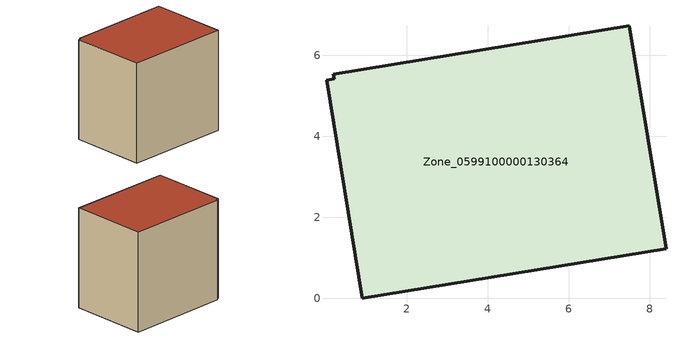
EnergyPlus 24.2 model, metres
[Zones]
Zone_0599100000130364
 floor ground (C_G): 8.4,1.22 0.9,0 0.02,5.38 0.21,5.42 0.18,5.53 7.5,6.73 z0
 wall outside (C_F): 8.4,1.22 7.5,6.73 0.18,5.53 0.21,5.42 0.02,5.38 0.9,0 8.4,1.22 z0:7.24
 roof outside (C_R): 0.9,0 8.4,1.22 7.5,6.73 0.18,5.53 0.21,5.42 0.02,5.38 z7.24
[BUILDING]
Pand.0599100000130364: North Axis=0; Terrain=City; Loads Convergence Tolerance Value=0.04; Temperature Convergence Tolerance Value=0.4; Solar Distribution=FullExterior; Maximum Number of Warmup Days=25; Minimum Number of Warmup Days=1
[Site:Location]
Rotterdam.The.Hague.AP_ZH_NLD Design_Conditions: Latitude=51.96; Longitude=4.45; Time Zone=1; Elevation=-4.5
[SITE:GROUNDTEMPERATURE:BUILDINGSURFACE]
18, 18, 18, 18, 18, 18, 18, 18, 18, 18, 18, 18
[MATERIAL] Thermal Absorptance=0.9; Solar Absorptance=0.7; Visible Absorptance=0.7
Name | Roughness | Thickness | Conductivity | Density | Specific Heat
G.TC.1946 | MediumSmooth | 0.15 | 1 | 540 | 1210
F.TC.1946 | Rough | 0.3 | 0.857143 | 1920 | 840
R.TC.1946 | MediumRough | 0.2 | 0.909091 | 1500 | 1000
[CONSTRUCTION]
C_G: G.TC.1946
C_F: F.TC.1946
C_R: R.TC.1946
[ZONE]
Zone_0599100000130364: Type=1; Multiplier=1; Ceiling Height=Autocalculate; Volume=Autocalculate; Floor Area=autocalculate; Part of Total Floor Area=Yes
[ZONEINFILTRATION:DESIGNFLOWRATE]
Infil_Zone_0599100000130364: Zone or ZoneList or Space or SpaceList=Zone_0599100000130364; Schedule=AlwaysOn; Design Flow Rate Calculation Method=Flow/Area; Flow Rate per Floor Area=0.003; Constant Term Coefficient=1; Temperature Term Coefficient=0; Velocity Term Coefficient=0; Velocity Squared Term Coefficient=0
[HVACTEMPLATE:ZONE:IDEALLOADSAIRSYSTEM]
Zone_0599100000130364: Maximum Heating Supply Air Temperature=50; Minimum Cooling Supply Air Temperature=13; Maximum Heating Supply Air Humidity Ratio=0.0156; Minimum Cooling Supply Air Humidity Ratio=0.0077; Heating Limit=NoLimit; Cooling Limit=NoLimit; Dehumidification Control Type=ConstantSensibleHeatRatio; Cooling Sensible Heat Ratio=0.7; Dehumidification Setpoint=60; Humidification Control Type=None; Humidification Setpoint=30; Outdoor Air Method=None; Outdoor Air Flow Rate per Person=0.00944; Outdoor Air Flow Rate per Zone Floor Area=0; Outdoor Air Flow Rate per Zone=0; Demand Controlled Ventilation Type=None; Outdoor Air Economizer Type=NoEconomizer; Heat Recovery Type=None; Sensible Heat Recovery Effectiveness=0.7; Latent Heat Recovery Effectiveness=0.65
[ZONECONTROL:THERMOSTAT]
ThermostatControl_Zone_0599100000130364: Zone or ZoneList=Zone_0599100000130364; Control Type Schedule=DualSetpointControlType; Control 1=Thermostat_Zone_0599100000130364; Temperature Difference Between Cutout And Setpoint=0
[THERMOSTATSETPOINT:DUALSETPOINT]
Thermostat_Zone_0599100000130364: Heating Setpoint Temperature Schedule=HeatingSetpoint_Zone_0599100000130364; Cooling Setpoint Temperature Schedule=CoolingSetpoint_Zone_0599100000130364
[SCHEDULE:COMPACT]
HeatingSetpoint_Zone_0599100000130364: Through: 12/31, For: AllDays, Until: 24:00, 21
CoolingSetpoint_Zone_0599100000130364: Through: 12/31, For: AllDays, Until: 24:00, 24
DualSetpointControlType: Through: 12/31, For: AllDays, Until: 24:00, 4
AlwaysOn: Through: 12/31, For: AllDays, Until: 24:00, 1
